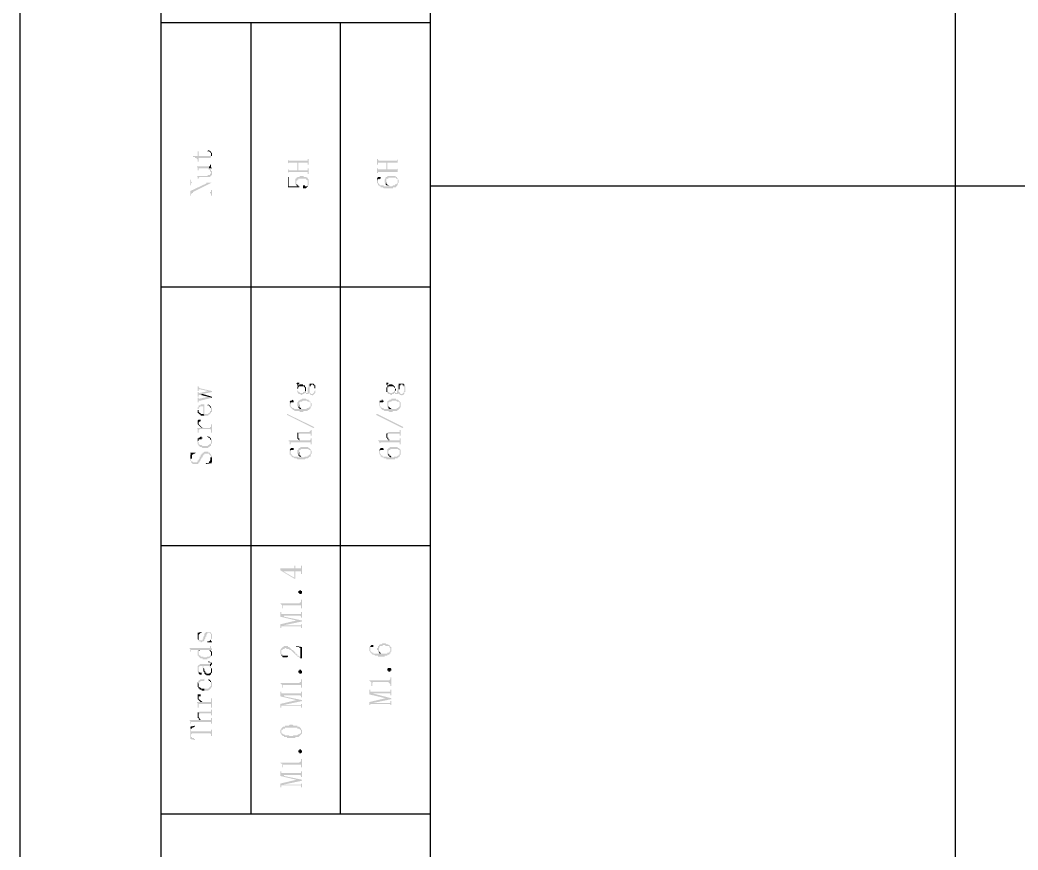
# Model space of a CAD drawing. Header units: inches. Extents: x 3613 to 8393, y -2205 to -794.
# Drawn here: x 5755.97 to 5803.49, y -1379.41 to -1339.89 of the extents above; entities that cross this region are included whole.
import ezdxf

# ---------------------------------------------------------------- set-up
doc = ezdxf.new("R2010")
doc.units = ezdxf.units.IN
doc.header["$MEASUREMENT"] = 0

msp = doc.modelspace()

# ---------------------------------------------------------------- hatches: boundary and pattern name
at = {"transparency": 33554559}
for points in [[(5764.214, -1346.37), (5764.214, -1346.415), (5764.304, -1346.415), (5764.304, -1346.46), (5764.35, -1346.46), (5764.395, -1346.506), (5764.395, -1346.506), (5764.44, -1346.551), (5764.44, -1346.641), (5764.485, -1346.641), (5764.485, -1346.46), (5765.027, -1346.46), (5765.072, -1346.415), (5765.072, -1346.28), (5765.072, -1346.325), (5765.072, -1346.325), (5765.027, -1346.37), (5764.485, -1346.37), (5764.485, -1346.144), (5764.44, -1346.144), (5764.44, -1346.37)], [(5764.891, -1346.144), (5764.981, -1346.144), (5765.027, -1346.19), (5765.027, -1346.19), (5765.072, -1346.235), (5765.072, -1346.415), (5765.072, -1346.37), (5765.117, -1346.37), (5765.117, -1346.28), (5765.117, -1346.235), (5765.072, -1346.19), (5765.072, -1346.144), (5765.027, -1346.144), (5764.981, -1346.099), (5764.936, -1346.099)], [(5768.727, -1346.506), (5768.727, -1346.776), (5768.727, -1346.731), (5768.727, -1346.731), (5768.773, -1346.686), (5769.179, -1346.686), (5769.179, -1347.047), (5769.224, -1346.686), (5769.675, -1346.686), (5769.675, -1346.731), (5769.675, -1346.776), (5769.72, -1346.776), (5769.72, -1346.506), (5769.675, -1346.506), (5769.675, -1346.551), (5769.675, -1346.596), (5768.773, -1346.596), (5768.727, -1346.551)], [(5772.97, -1346.506), (5772.97, -1346.776), (5773.015, -1346.776), (5773.015, -1346.686), (5773.421, -1346.686), (5773.421, -1347.002), (5773.466, -1346.686), (5773.963, -1346.686), (5773.963, -1346.776), (5773.963, -1346.506), (5773.963, -1346.551), (5773.918, -1346.551), (5773.918, -1346.596), (5773.06, -1346.596), (5773.015, -1346.551), (5773.015, -1346.506), (5773.015, -1346.506)], [(5764.395, -1346.867), (5764.395, -1346.912), (5764.44, -1346.912), (5764.44, -1346.957), (5764.44, -1347.047), (5764.485, -1347.047), (5764.485, -1347.002), (5764.485, -1346.957), (5764.936, -1346.957), (5764.936, -1347.002), (5764.981, -1347.002), (5765.027, -1347.047), (5765.027, -1347.092), (5765.027, -1347.092), (5765.072, -1347.137), (5765.072, -1347.183), (5765.072, -1347.002), (5765.027, -1347.002), (5764.981, -1346.957), (5764.981, -1346.867)], [(5764.395, -1347.318), (5764.395, -1347.318), (5764.44, -1347.363), (5764.44, -1347.408), (5764.44, -1347.453), (5764.485, -1347.453), (5764.485, -1347.408), (5764.485, -1347.408), (5764.53, -1347.363), (5765.027, -1347.363), (5765.072, -1347.318), (5765.072, -1347.318), (5765.117, -1347.273), (5765.117, -1347.183), (5765.117, -1347.092), (5765.072, -1347.092), (5765.072, -1347.047), (5765.072, -1347.002), (5765.072, -1347.183), (5765.072, -1347.183), (5765.027, -1347.228), (5765.027, -1347.273), (5764.936, -1347.273), (5764.891, -1347.318)], [(5764.981, -1346.867), (5764.981, -1346.957), (5765.117, -1346.957), (5765.072, -1346.912), (5765.072, -1346.867), (5765.072, -1346.776), (5765.027, -1346.776), (5765.027, -1346.821), (5765.027, -1346.867), (5765.027, -1346.867)], [(5768.727, -1346.957), (5768.727, -1347.228), (5768.727, -1347.183), (5768.727, -1347.183), (5768.773, -1347.137), (5769.675, -1347.137), (5769.675, -1347.228), (5769.72, -1347.228), (5769.72, -1346.957), (5769.675, -1346.957), (5769.675, -1347.002), (5769.675, -1347.047), (5769.224, -1347.047), (5769.224, -1346.686), (5769.179, -1347.047), (5768.773, -1347.047), (5768.773, -1347.002), (5768.727, -1347.002), (5768.727, -1346.957)], [(5772.97, -1346.957), (5772.97, -1347.183), (5773.015, -1347.183), (5773.015, -1347.137), (5773.963, -1347.137), (5773.963, -1347.183), (5773.963, -1346.957), (5773.963, -1346.957), (5773.918, -1347.002), (5773.466, -1347.002), (5773.466, -1346.686), (5773.421, -1347.002), (5773.015, -1347.002), (5773.015, -1346.957), (5773.015, -1346.957)], [(5764.079, -1347.498), (5764.079, -1347.769), (5764.124, -1347.769), (5764.124, -1347.679), (5764.124, -1347.679), (5764.169, -1347.634), (5764.846, -1347.634), (5764.846, -1347.679), (5765.117, -1347.634), (5764.169, -1347.634), (5764.124, -1347.589), (5764.124, -1347.498)], [(5768.727, -1347.363), (5768.727, -1347.859), (5769.269, -1347.859), (5769.269, -1347.814), (5769.224, -1347.814), (5769.224, -1347.769), (5769.179, -1347.814), (5768.773, -1347.814), (5768.773, -1347.363)], [(5769.088, -1347.589), (5769.088, -1347.634), (5769.088, -1347.724), (5769.088, -1347.724), (5769.134, -1347.769), (5769.134, -1347.589), (5769.134, -1347.544), (5769.179, -1347.544), (5769.179, -1347.498), (5769.224, -1347.498), (5769.224, -1347.453), (5769.585, -1347.453), (5769.585, -1347.498), (5769.63, -1347.498), (5769.675, -1347.544), (5769.675, -1347.589), (5769.675, -1347.769), (5769.72, -1347.769), (5769.72, -1347.679), (5769.72, -1347.589), (5769.72, -1347.498), (5769.72, -1347.498), (5769.675, -1347.453), (5769.675, -1347.408), (5769.63, -1347.408), (5769.585, -1347.363), (5769.495, -1347.363), (5769.45, -1347.318), (5769.314, -1347.318), (5769.269, -1347.363), (5769.179, -1347.363), (5769.179, -1347.408), (5769.134, -1347.408), (5769.134, -1347.453), (5769.088, -1347.453), (5769.088, -1347.544), (5769.088, -1347.544)], [(5772.97, -1347.408), (5773.015, -1347.544), (5773.015, -1347.498), (5773.015, -1347.498), (5773.06, -1347.453), (5773.06, -1347.453), (5773.105, -1347.498), (5773.105, -1347.453), (5773.15, -1347.453), (5773.15, -1347.408), (5773.15, -1347.363), (5773.015, -1347.363), (5773.015, -1347.408)], [(5772.97, -1347.544), (5772.97, -1347.634), (5772.97, -1347.679), (5773.015, -1347.679), (5773.015, -1347.769), (5773.06, -1347.769), (5773.105, -1347.814), (5773.15, -1347.814), (5773.15, -1347.859), (5773.241, -1347.859), (5773.286, -1347.905), (5773.737, -1347.905), (5773.737, -1347.859), (5773.873, -1347.859), (5773.873, -1347.814), (5773.918, -1347.814), (5773.918, -1347.769), (5773.963, -1347.769), (5773.963, -1347.589), (5773.963, -1347.634), (5773.963, -1347.634), (5773.918, -1347.679), (5773.918, -1347.679), (5773.873, -1347.724), (5773.827, -1347.724), (5773.827, -1347.769), (5773.737, -1347.769), (5773.692, -1347.814), (5773.557, -1347.814), (5773.557, -1347.769), (5773.511, -1347.769), (5773.511, -1347.814), (5773.286, -1347.814), (5773.286, -1347.769), (5773.105, -1347.769), (5773.105, -1347.724), (5773.06, -1347.724), (5773.06, -1347.679), (5773.015, -1347.679), (5773.015, -1347.589), (5773.015, -1347.544), (5772.97, -1347.408), (5772.97, -1347.498), (5772.97, -1347.498)], [(5773.331, -1347.589), (5773.331, -1347.634), (5773.331, -1347.634), (5773.376, -1347.679), (5773.376, -1347.724), (5773.376, -1347.724), (5773.421, -1347.589), (5773.421, -1347.544), (5773.421, -1347.453), (5773.511, -1347.453), (5773.511, -1347.408), (5773.873, -1347.408), (5773.873, -1347.453), (5773.918, -1347.453), (5773.963, -1347.498), (5773.963, -1347.544), (5773.963, -1347.724), (5773.963, -1347.679), (5774.008, -1347.634), (5774.008, -1347.589), (5774.008, -1347.498), (5773.963, -1347.498), (5773.963, -1347.453), (5773.963, -1347.453), (5773.918, -1347.408), (5773.918, -1347.363), (5773.873, -1347.363), (5773.827, -1347.318), (5773.466, -1347.318), (5773.466, -1347.363), (5773.421, -1347.363), (5773.376, -1347.408), (5773.376, -1347.453), (5773.331, -1347.498), (5773.331, -1347.544)], [(5773.376, -1347.724), (5773.421, -1347.769), (5773.466, -1347.769), (5773.511, -1347.814), (5773.511, -1347.769), (5773.511, -1347.769), (5773.466, -1347.724), (5773.466, -1347.724), (5773.421, -1347.679), (5773.421, -1347.589), (5773.421, -1347.589)], [(5764.079, -1348.04), (5764.079, -1348.266), (5764.124, -1348.266), (5764.124, -1348.175), (5764.124, -1348.175), (5764.169, -1348.13), (5764.214, -1348.085), (5765.117, -1347.634), (5764.846, -1347.679)], [(5764.169, -1348.13), (5765.027, -1348.13), (5765.072, -1348.175), (5765.072, -1348.266), (5765.117, -1348.266), (5765.117, -1347.995), (5765.072, -1347.995), (5765.072, -1348.085), (5765.027, -1348.085), (5765.027, -1348.13), (5764.214, -1348.13), (5764.214, -1348.085)], [(5769.134, -1347.769), (5769.134, -1347.769), (5769.179, -1347.814), (5769.179, -1347.814), (5769.224, -1347.769), (5769.179, -1347.769), (5769.179, -1347.724), (5769.134, -1347.724), (5769.134, -1347.634), (5769.134, -1347.634)], [(5769.45, -1347.859), (5769.45, -1347.905), (5769.585, -1347.905), (5769.63, -1347.859), (5769.63, -1347.859), (5769.675, -1347.814), (5769.675, -1347.634), (5769.675, -1347.679), (5769.675, -1347.769), (5769.675, -1347.769), (5769.63, -1347.814), (5769.54, -1347.814), (5769.54, -1347.769), (5769.45, -1347.769), (5769.45, -1347.814)], [(5764.44, -1357.337), (5764.44, -1357.563), (5764.485, -1357.563), (5764.485, -1357.518), (5764.485, -1357.473), (5764.53, -1357.473), (5764.936, -1357.563), (5764.936, -1357.563), (5765.117, -1357.608), (5765.117, -1357.563), (5764.53, -1357.428), (5764.53, -1357.428), (5764.485, -1357.382), (5764.485, -1357.337)], [(5764.44, -1357.608), (5764.44, -1357.834), (5764.485, -1357.834), (5764.485, -1357.789), (5764.485, -1357.743), (5764.575, -1357.743), (5764.666, -1357.698), (5765.117, -1357.608), (5764.936, -1357.563), (5764.53, -1357.653), (5764.485, -1357.653), (5764.485, -1357.608), (5764.485, -1357.608)], [(5769.134, -1357.202), (5769.134, -1357.202), (5769.179, -1357.247), (5769.179, -1357.292), (5769.224, -1357.337), (5769.224, -1357.247), (5769.224, -1357.247), (5769.269, -1357.202), (5769.269, -1357.157), (5769.179, -1357.157)], [(5769.179, -1357.608), (5769.224, -1357.653), (5769.224, -1357.698), (5769.314, -1357.698), (5769.359, -1357.743), (5769.404, -1357.743), (5769.45, -1357.698), (5769.495, -1357.698), (5769.54, -1357.653), (5769.585, -1357.653), (5769.585, -1357.698), (5769.72, -1357.698), (5769.72, -1357.653), (5769.765, -1357.653), (5769.765, -1357.698), (5769.765, -1357.698), (5769.811, -1357.743), (5769.856, -1357.743), (5769.901, -1357.789), (5769.901, -1357.743), (5769.946, -1357.743), (5769.991, -1357.698), (5769.991, -1357.698), (5770.036, -1357.653), (5770.036, -1357.608), (5770.036, -1357.473), (5770.036, -1357.428), (5770.036, -1357.337), (5770.036, -1357.292), (5770.036, -1357.473), (5770.036, -1357.518), (5769.991, -1357.563), (5769.991, -1357.608), (5769.991, -1357.608), (5769.946, -1357.653), (5769.946, -1357.653), (5769.901, -1357.698), (5769.811, -1357.698), (5769.811, -1357.653), (5769.765, -1357.653), (5769.765, -1357.608), (5769.765, -1357.202), (5769.72, -1357.247), (5769.72, -1357.337), (5769.72, -1357.382), (5769.675, -1357.382), (5769.675, -1357.473), (5769.675, -1357.518), (5769.675, -1357.608), (5769.675, -1357.653), (5769.585, -1357.653), (5769.585, -1357.608), (5769.54, -1357.608), (5769.54, -1357.473), (5769.54, -1357.518), (5769.54, -1357.563), (5769.54, -1357.563), (5769.495, -1357.608), (5769.45, -1357.608), (5769.45, -1357.653), (5769.314, -1357.653), (5769.269, -1357.608), (5769.224, -1357.608), (5769.224, -1357.563), (5769.224, -1357.563), (5769.179, -1357.518), (5769.179, -1357.473)], [(5769.179, -1357.473), (5769.179, -1357.518), (5769.179, -1357.608), (5769.179, -1357.473), (5769.179, -1357.473), (5769.224, -1357.428), (5769.224, -1357.382), (5769.224, -1357.382), (5769.269, -1357.337), (5769.495, -1357.337), (5769.495, -1357.382), (5769.54, -1357.382), (5769.54, -1357.473), (5769.54, -1357.608), (5769.585, -1357.563), (5769.585, -1357.473), (5769.585, -1357.382), (5769.585, -1357.382), (5769.54, -1357.337), (5769.54, -1357.292), (5769.45, -1357.292), (5769.45, -1357.247), (5769.269, -1357.247), (5769.269, -1357.292), (5769.224, -1357.292), (5769.224, -1357.247), (5769.224, -1357.337), (5769.179, -1357.337), (5769.179, -1357.382)], [(5769.765, -1357.202), (5769.765, -1357.608), (5769.765, -1357.563), (5769.765, -1357.473), (5769.765, -1357.428), (5769.765, -1357.337), (5769.811, -1357.337), (5769.811, -1357.292), (5769.811, -1357.292), (5769.856, -1357.247), (5769.901, -1357.247), (5769.946, -1357.292), (5769.946, -1357.292), (5769.991, -1357.337), (5769.991, -1357.428), (5770.036, -1357.428), (5770.036, -1357.473), (5770.036, -1357.292), (5769.991, -1357.292), (5769.991, -1357.247), (5769.991, -1357.247), (5769.946, -1357.202)], [(5773.421, -1357.202), (5773.421, -1357.247), (5773.421, -1357.247), (5773.466, -1357.292), (5773.466, -1357.337), (5773.466, -1357.247), (5773.511, -1357.247), (5773.511, -1357.202), (5773.511, -1357.157), (5773.421, -1357.157)], [(5773.421, -1357.473), (5773.421, -1357.518), (5773.421, -1357.608), (5773.466, -1357.608), (5773.466, -1357.473), (5773.466, -1357.382), (5773.511, -1357.382), (5773.511, -1357.337), (5773.737, -1357.337), (5773.782, -1357.382), (5773.782, -1357.382), (5773.827, -1357.428), (5773.827, -1357.473), (5773.827, -1357.608), (5773.827, -1357.563), (5773.827, -1357.563), (5773.873, -1357.518), (5773.873, -1357.473), (5773.873, -1357.473), (5773.827, -1357.428), (5773.827, -1357.382), (5773.827, -1357.337), (5773.782, -1357.337), (5773.782, -1357.292), (5773.737, -1357.292), (5773.692, -1357.247), (5773.557, -1357.247), (5773.511, -1357.292), (5773.466, -1357.292), (5773.466, -1357.247), (5773.466, -1357.337), (5773.466, -1357.382), (5773.421, -1357.382)], [(5773.466, -1357.608), (5773.466, -1357.653), (5773.466, -1357.653), (5773.511, -1357.698), (5773.602, -1357.698), (5773.602, -1357.743), (5773.692, -1357.743), (5773.692, -1357.698), (5773.782, -1357.698), (5773.782, -1357.653), (5773.827, -1357.653), (5773.827, -1357.698), (5773.963, -1357.698), (5774.008, -1357.653), (5774.008, -1357.698), (5774.053, -1357.698), (5774.053, -1357.743), (5774.143, -1357.743), (5774.143, -1357.789), (5774.188, -1357.743), (5774.234, -1357.743), (5774.234, -1357.698), (5774.279, -1357.698), (5774.279, -1357.653), (5774.279, -1357.608), (5774.324, -1357.608), (5774.324, -1357.473), (5774.324, -1357.428), (5774.324, -1357.337), (5774.279, -1357.337), (5774.279, -1357.292), (5774.279, -1357.473), (5774.279, -1357.563), (5774.279, -1357.563), (5774.234, -1357.608), (5774.234, -1357.653), (5774.188, -1357.653), (5774.188, -1357.698), (5774.098, -1357.698), (5774.053, -1357.653), (5774.053, -1357.608), (5774.008, -1357.608), (5774.008, -1357.202), (5774.008, -1357.247), (5774.008, -1357.247), (5773.963, -1357.292), (5773.963, -1357.337), (5773.963, -1357.382), (5773.963, -1357.473), (5773.963, -1357.518), (5773.963, -1357.518), (5773.918, -1357.563), (5773.918, -1357.608), (5773.918, -1357.653), (5773.873, -1357.653), (5773.827, -1357.608), (5773.827, -1357.473), (5773.827, -1357.518), (5773.827, -1357.518), (5773.782, -1357.563), (5773.782, -1357.608), (5773.737, -1357.608), (5773.692, -1357.653), (5773.557, -1357.653), (5773.557, -1357.608), (5773.511, -1357.608), (5773.466, -1357.563), (5773.466, -1357.473)], [(5774.008, -1357.202), (5774.008, -1357.608), (5774.008, -1357.563), (5774.008, -1357.473), (5774.053, -1357.473), (5774.053, -1357.428), (5774.053, -1357.337), (5774.053, -1357.292), (5774.098, -1357.292), (5774.098, -1357.247), (5774.188, -1357.247), (5774.188, -1357.292), (5774.234, -1357.292), (5774.234, -1357.337), (5774.279, -1357.337), (5774.279, -1357.428), (5774.279, -1357.473), (5774.279, -1357.292), (5774.279, -1357.247), (5774.234, -1357.247), (5774.234, -1357.202), (5774.053, -1357.202)], [(5764.44, -1357.879), (5764.44, -1358.105), (5764.485, -1358.105), (5764.485, -1358.059), (5764.485, -1358.014), (5764.575, -1358.014), (5765.117, -1357.879), (5764.936, -1357.834), (5764.53, -1357.924), (5764.485, -1357.924), (5764.485, -1357.879), (5764.485, -1357.879)], [(5764.575, -1357.743), (5764.936, -1357.834), (5764.936, -1357.834), (5765.117, -1357.879), (5765.117, -1357.834), (5764.666, -1357.698)], [(5768.818, -1358.059), (5768.863, -1358.195), (5768.863, -1358.15), (5768.863, -1358.105), (5768.998, -1358.105), (5768.998, -1358.059), (5768.998, -1358.014), (5768.998, -1358.014), (5768.953, -1357.969), (5768.953, -1357.969), (5768.908, -1358.014), (5768.863, -1358.014)], [(5769.179, -1358.195), (5769.179, -1358.285), (5769.224, -1358.285), (5769.224, -1358.33), (5769.224, -1358.375), (5769.269, -1358.195), (5769.269, -1358.105), (5769.269, -1358.105), (5769.314, -1358.059), (5769.404, -1358.059), (5769.45, -1358.014), (5769.63, -1358.014), (5769.675, -1358.059), (5769.765, -1358.059), (5769.765, -1358.105), (5769.811, -1358.105), (5769.811, -1358.195), (5769.811, -1358.375), (5769.811, -1358.285), (5769.856, -1358.285), (5769.856, -1358.195), (5769.856, -1358.15), (5769.856, -1358.15), (5769.811, -1358.105), (5769.811, -1358.059), (5769.765, -1358.059), (5769.765, -1358.014), (5769.72, -1358.014), (5769.72, -1357.969), (5769.63, -1357.969), (5769.585, -1357.924), (5769.404, -1357.924), (5769.359, -1357.969), (5769.314, -1357.969), (5769.269, -1358.014), (5769.224, -1358.014), (5769.224, -1358.059), (5769.224, -1358.059), (5769.179, -1358.105), (5769.179, -1358.15), (5769.179, -1358.15)], [(5773.105, -1358.059), (5773.105, -1358.195), (5773.105, -1358.15), (5773.105, -1358.105), (5773.241, -1358.105), (5773.286, -1358.059), (5773.286, -1358.014), (5773.241, -1358.014), (5773.241, -1357.969), (5773.196, -1357.969), (5773.196, -1358.014), (5773.105, -1358.014)], [(5773.466, -1358.195), (5773.466, -1358.285), (5773.466, -1358.33), (5773.511, -1358.33), (5773.511, -1358.375), (5773.511, -1358.195), (5773.511, -1358.105), (5773.557, -1358.105), (5773.557, -1358.059), (5773.647, -1358.059), (5773.692, -1358.014), (5773.873, -1358.014), (5773.918, -1358.059), (5774.008, -1358.059), (5774.053, -1358.105), (5774.053, -1358.195), (5774.053, -1358.375), (5774.098, -1358.33), (5774.098, -1358.285), (5774.098, -1358.195), (5774.098, -1358.15), (5774.098, -1358.105), (5774.098, -1358.105), (5774.053, -1358.059), (5774.053, -1358.059), (5774.008, -1358.014), (5774.008, -1358.014), (5773.963, -1357.969), (5773.873, -1357.969), (5773.873, -1357.924), (5773.647, -1357.924), (5773.647, -1357.969), (5773.557, -1357.969), (5773.557, -1358.014), (5773.511, -1358.014), (5773.466, -1358.059), (5773.466, -1358.15), (5773.466, -1358.15)], [(5764.44, -1358.33), (5764.44, -1358.466), (5764.44, -1358.42), (5764.485, -1358.42), (5764.485, -1358.375), (5764.485, -1358.33), (5764.53, -1358.33), (5764.575, -1358.285), (5764.711, -1358.285), (5764.711, -1358.646), (5764.756, -1358.736), (5764.936, -1358.736), (5764.936, -1358.691), (5764.981, -1358.691), (5765.027, -1358.646), (5765.027, -1358.646), (5765.072, -1358.601), (5765.072, -1358.556), (5765.117, -1358.556), (5765.117, -1358.466), (5765.117, -1358.42), (5765.117, -1358.375), (5765.072, -1358.33), (5765.072, -1358.285), (5765.072, -1358.42), (5765.072, -1358.511), (5765.027, -1358.511), (5765.027, -1358.556), (5765.027, -1358.556), (5764.981, -1358.601), (5764.936, -1358.601), (5764.936, -1358.646), (5764.756, -1358.646), (5764.756, -1358.195), (5764.575, -1358.195), (5764.575, -1358.24), (5764.485, -1358.24), (5764.485, -1358.285), (5764.485, -1358.285)], [(5764.44, -1358.466), (5764.44, -1358.556), (5764.44, -1358.601), (5764.485, -1358.601), (5764.485, -1358.646), (5764.53, -1358.646), (5764.53, -1358.691), (5764.575, -1358.691), (5764.575, -1358.736), (5764.756, -1358.736), (5764.711, -1358.646), (5764.575, -1358.646), (5764.575, -1358.601), (5764.53, -1358.601), (5764.485, -1358.556), (5764.485, -1358.466), (5764.44, -1358.466), (5764.44, -1358.33), (5764.44, -1358.375), (5764.44, -1358.42)], [(5764.891, -1358.24), (5764.981, -1358.24), (5764.981, -1358.285), (5765.027, -1358.285), (5765.027, -1358.33), (5765.027, -1358.33), (5765.072, -1358.375), (5765.072, -1358.42), (5765.072, -1358.285), (5765.027, -1358.285), (5765.027, -1358.24), (5764.981, -1358.24), (5764.936, -1358.195), (5764.936, -1358.195)], [(5768.818, -1358.15), (5768.818, -1358.24), (5768.818, -1358.285), (5768.818, -1358.285), (5768.863, -1358.33), (5768.863, -1358.375), (5768.908, -1358.375), (5768.908, -1358.42), (5768.953, -1358.42), (5768.953, -1358.466), (5769.043, -1358.466), (5769.043, -1358.511), (5769.269, -1358.511), (5769.314, -1358.556), (5769.45, -1358.556), (5769.495, -1358.511), (5769.675, -1358.511), (5769.675, -1358.466), (5769.72, -1358.466), (5769.765, -1358.42), (5769.765, -1358.42), (5769.811, -1358.375), (5769.811, -1358.195), (5769.811, -1358.24), (5769.811, -1358.285), (5769.765, -1358.285), (5769.765, -1358.33), (5769.72, -1358.33), (5769.72, -1358.375), (5769.63, -1358.375), (5769.63, -1358.42), (5769.404, -1358.42), (5769.359, -1358.375), (5769.359, -1358.42), (5769.043, -1358.42), (5768.998, -1358.375), (5768.953, -1358.375), (5768.908, -1358.33), (5768.908, -1358.33), (5768.863, -1358.285), (5768.863, -1358.195), (5768.863, -1358.195), (5768.818, -1358.059)], [(5769.224, -1358.375), (5769.269, -1358.375), (5769.269, -1358.42), (5769.359, -1358.42), (5769.359, -1358.375), (5769.314, -1358.375), (5769.314, -1358.33), (5769.269, -1358.33), (5769.269, -1358.24), (5769.269, -1358.195)], [(5773.06, -1358.15), (5773.06, -1358.24), (5773.06, -1358.24), (5773.105, -1358.285), (5773.105, -1358.33), (5773.15, -1358.33), (5773.15, -1358.375), (5773.15, -1358.375), (5773.196, -1358.42), (5773.196, -1358.42), (5773.241, -1358.466), (5773.286, -1358.466), (5773.331, -1358.511), (5773.511, -1358.511), (5773.557, -1358.556), (5773.692, -1358.556), (5773.737, -1358.511), (5773.918, -1358.511), (5773.963, -1358.466), (5774.008, -1358.466), (5774.008, -1358.42), (5774.053, -1358.42), (5774.053, -1358.375), (5774.053, -1358.195), (5774.053, -1358.24), (5774.053, -1358.285), (5774.053, -1358.285), (5774.008, -1358.33), (5774.008, -1358.33), (5773.963, -1358.375), (5773.918, -1358.375), (5773.873, -1358.42), (5773.647, -1358.42), (5773.647, -1358.375), (5773.602, -1358.42), (5773.286, -1358.42), (5773.286, -1358.375), (5773.196, -1358.375), (5773.196, -1358.33), (5773.15, -1358.33), (5773.15, -1358.285), (5773.105, -1358.285), (5773.105, -1358.195), (5773.105, -1358.059), (5773.105, -1358.059), (5773.06, -1358.105)], [(5773.511, -1358.375), (5773.511, -1358.375), (5773.557, -1358.42), (5773.602, -1358.42), (5773.647, -1358.375), (5773.602, -1358.375), (5773.557, -1358.33), (5773.557, -1358.33), (5773.511, -1358.285), (5773.511, -1358.24), (5773.511, -1358.195)], [(5764.44, -1359.052), (5764.44, -1359.097), (5764.44, -1359.143), (5764.485, -1359.188), (5764.485, -1359.052), (5764.485, -1359.052), (5764.53, -1359.007), (5764.575, -1359.007), (5764.575, -1358.962), (5764.575, -1358.917), (5764.485, -1358.917), (5764.44, -1358.962), (5764.44, -1359.007)], [(5769.991, -1359.278), (5769.946, -1359.323), (5768.682, -1358.691), (5768.682, -1358.646)], [(5774.234, -1359.278), (5774.188, -1359.323), (5772.925, -1358.691), (5772.97, -1358.646)], [(5764.395, -1359.323), (5764.395, -1359.323), (5764.44, -1359.368), (5764.44, -1359.413), (5764.44, -1359.504), (5764.44, -1359.549), (5764.485, -1359.549), (5764.485, -1359.413), (5764.485, -1359.413), (5764.53, -1359.368), (5765.027, -1359.368), (5765.072, -1359.413), (5765.072, -1359.549), (5765.117, -1359.549), (5765.117, -1359.143), (5765.072, -1359.143), (5765.072, -1359.278), (5765.027, -1359.278), (5765.027, -1359.323), (5764.711, -1359.323), (5764.666, -1359.278), (5764.62, -1359.278), (5764.62, -1359.323)], [(5764.485, -1359.188), (5764.485, -1359.188), (5764.53, -1359.233), (5764.53, -1359.233), (5764.575, -1359.278), (5764.575, -1359.278), (5764.62, -1359.323), (5764.62, -1359.278), (5764.62, -1359.278), (5764.575, -1359.233), (5764.575, -1359.233), (5764.53, -1359.188), (5764.53, -1359.188), (5764.485, -1359.143), (5764.485, -1359.097), (5764.485, -1359.052)], [(5769.224, -1359.549), (5769.224, -1359.684), (5769.224, -1359.639), (5769.224, -1359.594), (5769.811, -1359.594), (5769.811, -1359.684), (5769.856, -1359.684), (5769.856, -1359.413), (5769.811, -1359.413), (5769.811, -1359.458), (5769.765, -1359.458), (5769.765, -1359.504), (5769.269, -1359.504)], [(5773.466, -1359.549), (5773.466, -1359.684), (5773.466, -1359.639), (5773.466, -1359.639), (5773.511, -1359.594), (5774.053, -1359.594), (5774.053, -1359.684), (5774.098, -1359.684), (5774.098, -1359.413), (5774.053, -1359.413), (5774.053, -1359.458), (5774.053, -1359.504), (5773.511, -1359.504), (5773.511, -1359.549)], [(5764.44, -1359.955), (5764.44, -1360.045), (5764.44, -1360.09), (5764.44, -1359.955), (5764.44, -1359.955), (5764.485, -1359.91), (5764.485, -1359.865), (5764.62, -1359.865), (5764.62, -1359.82), (5764.666, -1359.82), (5764.666, -1359.774), (5764.62, -1359.774), (5764.62, -1359.729), (5764.575, -1359.729), (5764.53, -1359.774), (5764.485, -1359.774), (5764.485, -1359.82), (5764.44, -1359.82), (5764.44, -1359.91), (5764.44, -1359.91)], [(5764.44, -1360.09), (5764.485, -1360.135), (5764.485, -1360.181), (5764.53, -1360.181), (5764.53, -1360.226), (5764.62, -1360.226), (5764.666, -1360.271), (5764.936, -1360.271), (5764.936, -1360.226), (5764.981, -1360.226), (5765.027, -1360.181), (5765.072, -1360.181), (5765.072, -1360.135), (5765.072, -1360.09), (5765.117, -1360.045), (5765.117, -1359.955), (5765.117, -1359.865), (5765.072, -1359.865), (5765.072, -1359.82), (5765.072, -1359.955), (5765.072, -1360), (5765.072, -1360.045), (5765.027, -1360.09), (5764.981, -1360.09), (5764.981, -1360.135), (5764.936, -1360.135), (5764.891, -1360.181), (5764.666, -1360.181), (5764.62, -1360.135), (5764.53, -1360.135), (5764.53, -1360.09), (5764.485, -1360.09), (5764.485, -1360.045), (5764.485, -1360), (5764.44, -1359.955)], [(5764.891, -1359.729), (5764.891, -1359.729), (5764.936, -1359.774), (5764.981, -1359.774), (5765.027, -1359.82), (5765.027, -1359.865), (5765.072, -1359.91), (5765.072, -1359.955), (5765.072, -1359.82), (5765.027, -1359.774), (5765.027, -1359.774), (5764.981, -1359.729), (5764.936, -1359.729), (5764.891, -1359.684)], [(5768.773, -1359.91), (5768.773, -1359.955), (5768.818, -1359.955), (5768.818, -1360), (5768.818, -1360.09), (5768.863, -1360.09), (5768.863, -1360.045), (5768.863, -1360), (5769.811, -1360), (5769.811, -1360.09), (5769.856, -1360.09), (5769.856, -1359.82), (5769.811, -1359.82), (5769.811, -1359.865), (5769.811, -1359.865), (5769.765, -1359.91), (5769.314, -1359.91), (5769.269, -1359.865), (5769.269, -1359.91)], [(5769.179, -1359.684), (5769.179, -1359.729), (5769.179, -1359.82), (5769.179, -1359.82), (5769.224, -1359.865), (5769.224, -1359.865), (5769.269, -1359.91), (5769.269, -1359.865), (5769.269, -1359.82), (5769.224, -1359.82), (5769.224, -1359.774), (5769.224, -1359.549), (5769.179, -1359.549), (5769.179, -1359.594), (5769.179, -1359.639)], [(5773.015, -1359.91), (5773.015, -1359.91), (5773.06, -1359.955), (5773.06, -1360), (5773.105, -1360), (5773.105, -1360.09), (5773.105, -1360.045), (5773.105, -1360.045), (5773.15, -1360), (5774.053, -1360), (5774.053, -1360.09), (5774.098, -1360.09), (5774.098, -1359.82), (5774.053, -1359.82), (5774.053, -1359.865), (5774.053, -1359.91), (5773.557, -1359.91), (5773.557, -1359.865), (5773.557, -1359.91)], [(5773.421, -1359.684), (5773.421, -1359.729), (5773.421, -1359.774), (5773.466, -1359.82), (5773.466, -1359.865), (5773.511, -1359.865), (5773.511, -1359.91), (5773.557, -1359.91), (5773.557, -1359.865), (5773.511, -1359.865), (5773.511, -1359.82), (5773.511, -1359.774), (5773.466, -1359.774), (5773.466, -1359.549), (5773.466, -1359.549), (5773.421, -1359.594), (5773.421, -1359.639)], [(5768.818, -1360.316), (5768.863, -1360.451), (5768.863, -1360.406), (5768.863, -1360.361), (5768.998, -1360.361), (5768.998, -1360.316), (5768.998, -1360.271), (5768.863, -1360.271), (5768.863, -1360.316)], [(5768.818, -1360.451), (5768.818, -1360.542), (5768.818, -1360.587), (5768.863, -1360.587), (5768.863, -1360.632), (5768.863, -1360.632), (5768.908, -1360.677), (5768.908, -1360.677), (5768.953, -1360.722), (5768.998, -1360.722), (5769.043, -1360.767), (5769.134, -1360.767), (5769.179, -1360.812), (5769.54, -1360.812), (5769.585, -1360.767), (5769.675, -1360.767), (5769.72, -1360.722), (5769.72, -1360.722), (5769.765, -1360.677), (5769.811, -1360.677), (5769.811, -1360.497), (5769.811, -1360.542), (5769.811, -1360.542), (5769.765, -1360.587), (5769.765, -1360.587), (5769.72, -1360.632), (5769.675, -1360.632), (5769.675, -1360.677), (5769.54, -1360.677), (5769.495, -1360.722), (5769.404, -1360.722), (5769.404, -1360.677), (5769.359, -1360.677), (5769.359, -1360.722), (5769.224, -1360.722), (5769.179, -1360.677), (5768.998, -1360.677), (5768.953, -1360.632), (5768.908, -1360.632), (5768.908, -1360.587), (5768.863, -1360.542), (5768.863, -1360.497), (5768.863, -1360.451), (5768.818, -1360.316), (5768.818, -1360.361), (5768.818, -1360.406)], [(5769.179, -1360.451), (5769.179, -1360.542), (5769.179, -1360.542), (5769.224, -1360.587), (5769.224, -1360.632), (5769.224, -1360.632), (5769.269, -1360.451), (5769.269, -1360.406), (5769.269, -1360.361), (5769.314, -1360.361), (5769.359, -1360.316), (5769.72, -1360.316), (5769.72, -1360.361), (5769.765, -1360.361), (5769.811, -1360.406), (5769.811, -1360.632), (5769.811, -1360.587), (5769.811, -1360.587), (5769.856, -1360.542), (5769.856, -1360.451), (5769.856, -1360.406), (5769.811, -1360.406), (5769.811, -1360.316), (5769.765, -1360.316), (5769.765, -1360.271), (5769.72, -1360.271), (5769.675, -1360.226), (5769.314, -1360.226), (5769.314, -1360.271), (5769.269, -1360.271), (5769.224, -1360.316), (5769.224, -1360.361), (5769.179, -1360.361)], [(5773.06, -1360.451), (5773.06, -1360.542), (5773.105, -1360.542), (5773.105, -1360.587), (5773.105, -1360.587), (5773.15, -1360.632), (5773.15, -1360.677), (5773.196, -1360.677), (5773.196, -1360.722), (5773.286, -1360.722), (5773.286, -1360.767), (5773.421, -1360.767), (5773.421, -1360.812), (5773.827, -1360.812), (5773.827, -1360.767), (5773.963, -1360.767), (5773.963, -1360.722), (5774.008, -1360.722), (5774.008, -1360.677), (5774.053, -1360.677), (5774.053, -1360.497), (5774.053, -1360.542), (5774.053, -1360.587), (5774.008, -1360.587), (5774.008, -1360.632), (5773.963, -1360.632), (5773.918, -1360.677), (5773.782, -1360.677), (5773.782, -1360.722), (5773.692, -1360.722), (5773.647, -1360.677), (5773.647, -1360.677), (5773.602, -1360.722), (5773.466, -1360.722), (5773.466, -1360.677), (5773.241, -1360.677), (5773.241, -1360.632), (5773.196, -1360.632), (5773.15, -1360.587), (5773.15, -1360.542), (5773.105, -1360.542), (5773.105, -1360.497), (5773.105, -1360.316), (5773.105, -1360.361), (5773.06, -1360.361), (5773.06, -1360.406)], [(5773.105, -1360.316), (5773.105, -1360.451), (5773.105, -1360.406), (5773.105, -1360.406), (5773.15, -1360.361), (5773.286, -1360.361), (5773.286, -1360.316), (5773.286, -1360.316), (5773.241, -1360.271), (5773.15, -1360.271)], [(5773.466, -1360.451), (5773.466, -1360.542), (5773.466, -1360.587), (5773.466, -1360.587), (5773.511, -1360.632), (5773.511, -1360.451), (5773.511, -1360.406), (5773.511, -1360.406), (5773.557, -1360.361), (5773.602, -1360.361), (5773.602, -1360.316), (5773.963, -1360.316), (5774.008, -1360.361), (5774.053, -1360.361), (5774.053, -1360.406), (5774.053, -1360.632), (5774.098, -1360.587), (5774.098, -1360.542), (5774.098, -1360.451), (5774.098, -1360.406), (5774.098, -1360.361), (5774.053, -1360.316), (5774.053, -1360.316), (5774.008, -1360.271), (5773.963, -1360.271), (5773.963, -1360.226), (5773.602, -1360.226), (5773.557, -1360.271), (5773.511, -1360.271), (5773.511, -1360.316), (5773.466, -1360.316), (5773.466, -1360.361)], [(5764.079, -1360.767), (5764.079, -1360.858), (5764.079, -1360.858), (5764.124, -1360.903), (5764.124, -1360.948), (5764.124, -1360.948), (5764.169, -1360.993), (5764.169, -1360.993), (5764.214, -1361.038), (5764.44, -1361.038), (5764.485, -1360.993), (5764.485, -1360.948), (5764.53, -1360.948), (5764.53, -1360.903), (5764.53, -1360.903), (5764.575, -1360.858), (5764.575, -1360.812), (5764.62, -1360.767), (5764.62, -1360.722), (5764.666, -1360.722), (5764.666, -1360.632), (5764.711, -1360.632), (5764.711, -1360.587), (5764.756, -1360.587), (5764.756, -1360.542), (5764.981, -1360.542), (5764.981, -1360.587), (5765.027, -1360.587), (5765.027, -1360.632), (5765.072, -1360.632), (5765.072, -1360.722), (5765.072, -1360.903), (5765.072, -1360.858), (5765.117, -1360.812), (5765.117, -1360.722), (5765.117, -1360.632), (5765.072, -1360.632), (5765.072, -1360.587), (5765.072, -1360.587), (5765.027, -1360.542), (5765.027, -1360.497), (5764.936, -1360.497), (5764.936, -1360.451), (5764.756, -1360.451), (5764.711, -1360.497), (5764.666, -1360.497), (5764.666, -1360.542), (5764.62, -1360.542), (5764.62, -1360.587), (5764.575, -1360.587), (5764.575, -1360.677), (5764.53, -1360.677), (5764.53, -1360.767), (5764.485, -1360.812), (5764.485, -1360.858), (5764.44, -1360.858), (5764.44, -1360.903), (5764.44, -1360.903), (5764.395, -1360.948), (5764.214, -1360.948), (5764.169, -1360.903), (5764.124, -1360.903), (5764.124, -1360.812), (5764.124, -1360.632), (5764.079, -1360.632), (5764.079, -1360.722), (5764.079, -1360.722)], [(5764.079, -1360.497), (5764.079, -1360.542), (5764.124, -1360.542), (5764.124, -1360.722), (5764.124, -1360.632), (5764.169, -1360.632), (5764.169, -1360.587), (5764.214, -1360.587), (5764.259, -1360.542), (5764.304, -1360.542), (5764.35, -1360.497), (5764.304, -1360.497)], [(5764.801, -1361.038), (5764.801, -1361.038), (5765.117, -1360.993), (5765.117, -1360.993), (5765.072, -1360.948), (5765.072, -1360.812), (5765.072, -1360.858), (5765.027, -1360.858), (5765.027, -1360.903), (5764.981, -1360.903), (5764.981, -1360.948), (5764.981, -1360.948), (5764.936, -1360.993), (5764.846, -1360.993)], [(5769.224, -1360.632), (5769.269, -1360.632), (5769.269, -1360.677), (5769.314, -1360.677), (5769.359, -1360.722), (5769.359, -1360.632), (5769.314, -1360.632), (5769.269, -1360.587), (5769.269, -1360.542), (5769.269, -1360.451)], [(5773.511, -1360.632), (5773.511, -1360.632), (5773.557, -1360.677), (5773.557, -1360.677), (5773.602, -1360.722), (5773.647, -1360.677), (5773.602, -1360.632), (5773.557, -1360.632), (5773.557, -1360.587), (5773.557, -1360.587), (5773.511, -1360.542), (5773.511, -1360.451)], [(5768.366, -1366.003), (5768.366, -1366.093), (5769.043, -1366.499), (5769.088, -1366.499), (5769.088, -1366.138), (5769.359, -1366.138), (5769.359, -1366.273), (5769.404, -1366.273), (5769.404, -1365.867), (5769.359, -1365.867), (5769.359, -1365.957), (5769.359, -1366.003), (5769.088, -1366.003), (5769.088, -1365.867), (5769.043, -1365.867), (5769.043, -1366.454), (5768.502, -1366.138), (5768.502, -1366.138)], [(5768.366, -1366.003), (5768.502, -1366.138), (5769.043, -1366.138), (5769.043, -1366.454), (5769.043, -1366.003)], [(5769.404, -1367.131), (5769.404, -1367.176), (5769.404, -1367.176), (5769.359, -1367.221), (5769.269, -1367.221), (5769.269, -1367.176), (5769.224, -1367.176), (5769.224, -1367.131), (5769.224, -1367.086), (5769.269, -1367.086), (5769.269, -1367.041), (5769.359, -1367.041), (5769.359, -1367.086), (5769.404, -1367.086), (5769.404, -1367.131)], [(5768.366, -1367.673), (5768.366, -1367.673), (5768.412, -1367.718), (5768.412, -1367.718), (5768.457, -1367.763), (5768.457, -1367.808), (5768.457, -1367.898), (5768.502, -1367.898), (5768.502, -1367.763), (5769.359, -1367.763), (5769.359, -1367.808), (5769.359, -1367.898), (5769.404, -1367.898), (5769.404, -1367.492), (5769.359, -1367.492), (5769.359, -1367.582), (5769.359, -1367.627), (5769.314, -1367.627), (5769.269, -1367.673)], [(5768.366, -1368.079), (5768.366, -1368.304), (5769.134, -1368.485), (5769.134, -1368.485), (5769.404, -1368.53), (5769.404, -1368.485), (5768.547, -1368.304), (5768.547, -1368.259), (5768.457, -1368.169), (5768.412, -1368.169), (5768.412, -1368.079)], [(5768.366, -1368.665), (5768.366, -1368.846), (5768.412, -1368.846), (5768.412, -1368.801), (5768.412, -1368.756), (5768.457, -1368.756), (5768.547, -1368.711), (5769.404, -1368.53), (5769.134, -1368.485)], [(5768.457, -1368.169), (5768.547, -1368.259), (5769.314, -1368.259), (5769.359, -1368.304), (5769.359, -1368.35), (5769.404, -1368.35), (5769.404, -1368.079), (5769.359, -1368.079), (5769.359, -1368.124), (5769.359, -1368.169), (5769.314, -1368.169)], [(5768.457, -1368.756), (5769.359, -1368.756), (5769.359, -1368.846), (5769.404, -1368.846), (5769.404, -1368.665), (5769.359, -1368.665), (5769.359, -1368.711), (5768.547, -1368.711)], [(5764.44, -1369.072), (5764.44, -1369.117), (5764.485, -1369.433), (5764.485, -1369.252), (5764.485, -1369.207), (5764.485, -1369.162), (5764.53, -1369.117), (5764.53, -1369.117), (5764.575, -1369.072), (5764.62, -1369.072), (5764.62, -1369.026)], [(5764.44, -1369.252), (5764.44, -1369.342), (5764.44, -1369.388), (5764.485, -1369.433), (5764.44, -1369.117), (5764.44, -1369.162)], [(5764.485, -1369.433), (5764.485, -1369.478), (5764.575, -1369.478), (5764.575, -1369.523), (5764.62, -1369.523), (5764.666, -1369.478), (5764.711, -1369.478), (5764.756, -1369.433), (5764.756, -1369.388), (5764.756, -1369.388), (5764.801, -1369.342), (5764.801, -1369.297), (5764.801, -1369.252), (5764.846, -1369.252), (5764.846, -1369.162), (5764.846, -1369.162), (5764.891, -1369.117), (5764.891, -1369.072), (5765.027, -1369.072), (5765.027, -1369.117), (5765.072, -1369.117), (5765.072, -1369.162), (5765.072, -1369.433), (5765.072, -1369.388), (5765.117, -1369.342), (5765.117, -1369.252), (5765.117, -1369.117), (5765.072, -1369.117), (5765.072, -1369.072), (5765.072, -1369.072), (5765.027, -1369.026), (5764.846, -1369.026), (5764.801, -1369.072), (5764.801, -1369.072), (5764.756, -1369.117), (5764.756, -1369.162), (5764.756, -1369.207), (5764.711, -1369.252), (5764.711, -1369.297), (5764.711, -1369.342), (5764.666, -1369.342), (5764.666, -1369.433), (5764.53, -1369.433), (5764.485, -1369.388), (5764.485, -1369.342), (5764.485, -1369.252)], [(5764.891, -1369.478), (5764.891, -1369.523), (5765.117, -1369.523), (5765.117, -1369.478), (5765.072, -1369.478), (5765.072, -1369.252), (5765.072, -1369.297), (5765.072, -1369.388), (5765.072, -1369.388), (5765.027, -1369.433), (5765.027, -1369.433), (5764.981, -1369.478), (5764.936, -1369.478)], [(5764.034, -1369.794), (5764.034, -1369.794), (5764.079, -1369.839), (5764.079, -1369.884), (5764.079, -1369.974), (5764.124, -1369.974), (5764.124, -1369.884), (5764.53, -1369.884), (5764.53, -1369.929), (5764.53, -1369.884), (5765.117, -1369.884), (5765.117, -1369.839), (5765.117, -1369.839), (5765.072, -1369.794), (5765.072, -1369.749), (5765.072, -1369.703), (5765.027, -1369.703), (5765.027, -1369.749), (5765.027, -1369.794), (5764.981, -1369.794)], [(5764.485, -1369.929), (5764.485, -1370.019), (5764.485, -1369.929), (5764.53, -1369.929), (5764.53, -1369.884), (5764.485, -1369.884)], [(5764.981, -1369.884), (5765.027, -1369.929), (5765.027, -1369.974), (5765.072, -1369.974), (5765.072, -1370.2), (5765.072, -1370.155), (5765.117, -1370.155), (5765.117, -1370.11), (5765.117, -1370.065), (5765.117, -1370.019), (5765.117, -1369.974), (5765.072, -1369.929), (5765.072, -1369.929), (5765.027, -1369.884)], [(5768.366, -1369.974), (5768.366, -1370.019), (5768.366, -1370.065), (5768.412, -1370.11), (5768.412, -1369.974), (5768.412, -1369.884), (5768.457, -1369.884), (5768.502, -1369.839), (5768.547, -1369.839), (5768.592, -1369.794), (5768.637, -1369.794), (5768.682, -1369.839), (5768.773, -1369.839), (5768.818, -1369.884), (5768.863, -1369.884), (5768.908, -1369.929), (5768.908, -1369.929), (5768.953, -1369.974), (5768.953, -1369.974), (5768.998, -1370.019), (5768.998, -1370.019), (5769.043, -1370.065), (5769.043, -1370.065), (5769.088, -1370.11), (5769.134, -1370.11), (5769.134, -1370.155), (5769.179, -1370.155), (5769.179, -1370.2), (5769.224, -1370.2), (5769.269, -1370.245), (5769.269, -1370.245), (5769.314, -1370.29), (5769.314, -1370.2), (5769.269, -1370.2), (5769.224, -1370.155), (5769.179, -1370.155), (5769.179, -1370.11), (5769.179, -1370.11), (5769.134, -1370.065), (5769.088, -1370.065), (5769.088, -1370.019), (5769.088, -1370.019), (5769.043, -1369.974), (5769.043, -1369.974), (5768.998, -1369.929), (5768.998, -1369.929), (5768.953, -1369.884), (5768.908, -1369.884), (5768.908, -1369.839), (5768.863, -1369.839), (5768.863, -1369.794), (5768.818, -1369.794), (5768.818, -1369.749), (5768.727, -1369.749), (5768.727, -1369.703), (5768.547, -1369.703), (5768.502, -1369.749), (5768.457, -1369.749), (5768.457, -1369.794), (5768.412, -1369.794), (5768.412, -1369.839), (5768.412, -1369.839), (5768.366, -1369.884), (5768.366, -1369.929), (5768.366, -1369.929)], [(5769.134, -1369.703), (5769.134, -1369.749), (5769.269, -1369.749), (5769.269, -1369.794), (5769.314, -1369.794), (5769.314, -1370.29), (5769.404, -1370.29), (5769.404, -1369.749)], [(5772.609, -1369.839), (5772.609, -1369.884), (5772.609, -1369.929), (5772.654, -1369.974), (5772.654, -1370.019), (5772.699, -1370.019), (5772.699, -1370.065), (5772.744, -1370.065), (5772.744, -1370.11), (5772.834, -1370.11), (5772.88, -1370.155), (5773.015, -1370.155), (5773.015, -1370.2), (5773.331, -1370.2), (5773.331, -1370.155), (5773.466, -1370.155), (5773.466, -1370.11), (5773.557, -1370.11), (5773.557, -1370.065), (5773.602, -1370.065), (5773.602, -1370.019), (5773.602, -1369.884), (5773.602, -1369.974), (5773.557, -1369.974), (5773.557, -1370.019), (5773.466, -1370.019), (5773.466, -1370.065), (5772.789, -1370.065), (5772.789, -1370.019), (5772.744, -1370.019), (5772.699, -1369.974), (5772.699, -1369.974), (5772.654, -1369.929), (5772.654, -1369.884), (5772.654, -1369.703), (5772.609, -1369.749), (5772.609, -1369.794)], [(5772.654, -1369.703), (5772.654, -1369.839), (5772.654, -1369.749), (5772.789, -1369.749), (5772.789, -1369.658), (5772.699, -1369.658)], [(5772.97, -1369.839), (5772.97, -1369.884), (5773.015, -1369.884), (5773.015, -1369.974), (5773.015, -1369.974), (5773.06, -1370.019), (5773.06, -1369.839), (5773.06, -1369.794), (5773.06, -1369.794), (5773.105, -1369.749), (5773.105, -1369.703), (5773.241, -1369.703), (5773.241, -1369.658), (5773.376, -1369.658), (5773.376, -1369.703), (5773.557, -1369.703), (5773.557, -1369.749), (5773.557, -1369.749), (5773.602, -1369.794), (5773.602, -1370.019), (5773.647, -1369.974), (5773.647, -1369.884), (5773.647, -1369.839), (5773.647, -1369.749), (5773.602, -1369.749), (5773.602, -1369.703), (5773.602, -1369.703), (5773.557, -1369.658), (5773.511, -1369.658), (5773.511, -1369.613), (5773.421, -1369.613), (5773.376, -1369.568), (5773.241, -1369.568), (5773.196, -1369.613), (5773.105, -1369.613), (5773.105, -1369.658), (5773.06, -1369.658), (5773.06, -1369.703), (5773.015, -1369.703), (5773.015, -1369.749), (5773.015, -1369.794), (5772.97, -1369.794)], [(5773.06, -1370.019), (5773.06, -1370.019), (5773.105, -1370.065), (5773.15, -1370.065), (5773.15, -1370.019), (5773.105, -1370.019), (5773.105, -1369.974), (5773.06, -1369.974), (5773.06, -1369.929), (5773.06, -1369.839)], [(5764.44, -1370.065), (5764.44, -1370.11), (5764.44, -1370.155), (5764.485, -1370.155), (5764.485, -1370.2), (5764.485, -1370.2), (5764.53, -1370.245), (5764.53, -1370.245), (5764.575, -1370.29), (5764.666, -1370.29), (5764.666, -1370.335), (5764.891, -1370.335), (5764.891, -1370.29), (5764.981, -1370.29), (5765.027, -1370.245), (5765.027, -1370.245), (5765.072, -1370.2), (5765.072, -1370.065), (5765.072, -1370.11), (5765.072, -1370.11), (5765.027, -1370.155), (5765.027, -1370.155), (5764.981, -1370.2), (5764.891, -1370.2), (5764.846, -1370.245), (5764.711, -1370.245), (5764.711, -1370.2), (5764.575, -1370.2), (5764.575, -1370.155), (5764.53, -1370.155), (5764.485, -1370.11), (5764.485, -1369.929), (5764.44, -1369.929), (5764.44, -1369.974), (5764.44, -1370.019)], [(5768.412, -1370.11), (5768.412, -1370.155), (5768.457, -1370.155), (5768.457, -1370.2), (5768.457, -1370.2), (5768.502, -1370.245), (5768.682, -1370.245), (5768.727, -1370.2), (5768.727, -1370.155), (5768.457, -1370.155), (5768.457, -1370.11), (5768.412, -1370.11), (5768.412, -1370.019), (5768.412, -1370.019)], [(5764.44, -1370.787), (5764.44, -1370.832), (5764.44, -1370.922), (5764.44, -1370.922), (5764.485, -1370.967), (5764.485, -1370.787), (5764.485, -1370.696), (5764.485, -1370.696), (5764.53, -1370.651), (5764.666, -1370.651), (5764.666, -1370.742), (5764.711, -1370.787), (5764.711, -1370.832), (5764.711, -1370.651), (5764.981, -1370.651), (5765.027, -1370.696), (5765.027, -1370.742), (5765.072, -1370.742), (5765.072, -1370.832), (5765.072, -1370.877), (5765.072, -1370.696), (5765.072, -1370.696), (5765.027, -1370.651), (5765.027, -1370.561), (5764.53, -1370.561), (5764.53, -1370.606), (5764.485, -1370.606), (5764.44, -1370.651)], [(5764.485, -1370.967), (5764.485, -1371.012), (5764.485, -1371.012), (5764.53, -1371.057), (5764.62, -1371.057), (5764.62, -1371.012), (5764.62, -1370.967), (5764.53, -1370.967), (5764.485, -1370.922), (5764.485, -1370.787)], [(5764.711, -1370.832), (5764.711, -1370.922), (5764.756, -1370.922), (5764.756, -1370.967), (5764.756, -1371.012), (5764.756, -1371.012), (5764.801, -1371.057), (5764.846, -1371.057), (5764.846, -1371.103), (5765.027, -1371.103), (5765.027, -1371.057), (5765.072, -1371.057), (5765.072, -1371.012), (5765.072, -1371.012), (5765.117, -1370.967), (5765.117, -1370.877), (5765.117, -1370.832), (5765.117, -1370.787), (5765.072, -1370.742), (5765.072, -1370.922), (5765.072, -1370.967), (5765.027, -1370.967), (5764.981, -1371.012), (5764.846, -1371.012), (5764.846, -1370.967), (5764.801, -1370.967), (5764.801, -1370.922), (5764.801, -1370.922), (5764.756, -1370.877), (5764.756, -1370.832), (5764.756, -1370.787), (5764.711, -1370.742), (5764.711, -1370.651)], [(5764.936, -1370.426), (5764.936, -1370.471), (5765.027, -1370.471), (5765.072, -1370.516), (5765.072, -1370.651), (5765.072, -1370.606), (5765.072, -1370.606), (5765.117, -1370.561), (5765.117, -1370.516), (5765.072, -1370.471), (5765.027, -1370.471), (5764.981, -1370.426)], [(5765.027, -1370.561), (5765.027, -1370.651), (5765.072, -1370.651), (5765.072, -1370.516), (5765.072, -1370.516)], [(5769.404, -1370.922), (5769.404, -1370.967), (5769.404, -1370.967), (5769.359, -1371.012), (5769.269, -1371.012), (5769.269, -1370.967), (5769.224, -1370.967), (5769.224, -1370.922), (5769.224, -1370.877), (5769.269, -1370.877), (5769.269, -1370.832), (5769.359, -1370.832), (5769.359, -1370.877), (5769.404, -1370.877), (5769.404, -1370.922)], [(5773.647, -1370.832), (5773.647, -1370.877), (5773.602, -1370.877), (5773.602, -1370.922), (5773.511, -1370.922), (5773.511, -1370.877), (5773.466, -1370.877), (5773.466, -1370.832), (5773.466, -1370.787), (5773.466, -1370.787), (5773.511, -1370.742), (5773.602, -1370.742), (5773.647, -1370.787), (5773.647, -1370.832)], [(5764.44, -1371.418), (5764.485, -1371.509), (5764.485, -1371.464), (5764.485, -1371.464), (5764.53, -1371.418), (5764.53, -1371.418), (5764.575, -1371.373), (5764.756, -1371.373), (5764.756, -1371.825), (5764.936, -1371.825), (5764.981, -1371.78), (5765.027, -1371.78), (5765.027, -1371.734), (5765.072, -1371.734), (5765.072, -1371.689), (5765.072, -1371.689), (5765.117, -1371.644), (5765.117, -1371.599), (5765.117, -1371.509), (5765.117, -1371.464), (5765.117, -1371.418), (5765.072, -1371.418), (5765.072, -1371.373), (5765.072, -1371.509), (5765.072, -1371.599), (5765.072, -1371.599), (5765.027, -1371.644), (5765.027, -1371.644), (5764.981, -1371.689), (5764.981, -1371.689), (5764.936, -1371.734), (5764.756, -1371.734), (5764.756, -1371.238), (5764.756, -1371.238), (5764.711, -1371.283), (5764.575, -1371.283), (5764.53, -1371.328), (5764.485, -1371.328), (5764.485, -1371.373), (5764.485, -1371.373)], [(5764.936, -1371.328), (5764.981, -1371.328), (5764.981, -1371.373), (5765.027, -1371.373), (5765.027, -1371.418), (5765.072, -1371.418), (5765.072, -1371.464), (5765.072, -1371.509), (5765.072, -1371.373), (5765.072, -1371.373), (5765.027, -1371.328), (5765.027, -1371.328), (5764.981, -1371.283), (5764.936, -1371.283)], [(5768.366, -1371.464), (5768.366, -1371.464), (5768.412, -1371.509), (5768.412, -1371.509), (5768.457, -1371.554), (5768.457, -1371.599), (5768.457, -1371.689), (5768.502, -1371.689), (5768.502, -1371.554), (5769.359, -1371.554), (5769.359, -1371.599), (5769.359, -1371.689), (5769.404, -1371.689), (5769.404, -1371.283), (5769.359, -1371.283), (5769.359, -1371.373), (5769.359, -1371.418), (5769.314, -1371.418), (5769.269, -1371.464)], [(5772.609, -1371.328), (5772.609, -1371.373), (5772.654, -1371.373), (5772.654, -1371.418), (5772.699, -1371.418), (5772.699, -1371.464), (5772.699, -1371.599), (5772.744, -1371.599), (5772.744, -1371.464), (5772.744, -1371.464), (5772.789, -1371.418), (5773.511, -1371.418), (5773.557, -1371.464), (5773.557, -1371.464), (5773.602, -1371.509), (5773.602, -1371.599), (5773.647, -1371.599), (5773.647, -1371.193), (5773.602, -1371.193), (5773.602, -1371.283), (5773.602, -1371.283), (5773.557, -1371.328), (5773.511, -1371.328)], [(5764.44, -1371.554), (5764.44, -1371.644), (5764.44, -1371.644), (5764.485, -1371.689), (5764.485, -1371.734), (5764.53, -1371.734), (5764.53, -1371.78), (5764.62, -1371.78), (5764.62, -1371.825), (5764.756, -1371.825), (5764.756, -1371.734), (5764.62, -1371.734), (5764.575, -1371.689), (5764.53, -1371.689), (5764.53, -1371.644), (5764.485, -1371.644), (5764.485, -1371.599), (5764.485, -1371.509), (5764.44, -1371.418), (5764.44, -1371.464), (5764.44, -1371.509)], [(5772.609, -1371.78), (5772.609, -1372.005), (5773.376, -1372.186), (5773.376, -1372.186), (5773.647, -1372.231), (5773.647, -1372.186), (5772.789, -1371.96), (5772.789, -1371.96), (5772.699, -1371.87), (5772.654, -1371.87), (5772.654, -1371.825), (5772.654, -1371.78)], [(5772.699, -1371.87), (5772.789, -1371.96), (5773.602, -1371.96), (5773.602, -1372.005), (5773.602, -1372.05), (5773.647, -1372.05), (5773.647, -1371.78), (5773.602, -1371.78), (5773.602, -1371.825), (5773.602, -1371.87), (5773.557, -1371.87)], [(5764.395, -1372.366), (5764.395, -1372.411), (5764.44, -1372.411), (5764.44, -1372.502), (5764.44, -1372.547), (5764.44, -1372.637), (5764.485, -1372.637), (5764.485, -1372.502), (5764.485, -1372.457), (5765.072, -1372.457), (5765.072, -1372.502), (5765.072, -1372.637), (5765.117, -1372.637), (5765.117, -1372.186), (5765.072, -1372.186), (5765.072, -1372.321), (5765.072, -1372.366), (5764.62, -1372.366)], [(5764.44, -1372.095), (5764.44, -1372.186), (5764.44, -1372.231), (5764.485, -1372.276), (5764.485, -1372.141), (5764.485, -1372.095), (5764.575, -1372.095), (5764.575, -1372.05), (5764.575, -1372.005), (5764.44, -1372.005), (5764.44, -1372.05)], [(5764.485, -1372.276), (5764.485, -1372.276), (5764.53, -1372.321), (5764.53, -1372.321), (5764.575, -1372.366), (5764.666, -1372.366), (5764.62, -1372.321), (5764.575, -1372.321), (5764.575, -1372.276), (5764.53, -1372.276), (5764.53, -1372.231), (5764.485, -1372.231), (5764.485, -1372.186), (5764.485, -1372.141)], [(5768.366, -1371.87), (5768.366, -1372.095), (5769.134, -1372.276), (5769.134, -1372.276), (5769.404, -1372.321), (5769.404, -1372.276), (5768.547, -1372.095), (5768.547, -1372.05), (5768.457, -1371.96), (5768.412, -1371.96), (5768.412, -1371.87)], [(5768.366, -1372.457), (5768.366, -1372.637), (5768.412, -1372.637), (5768.412, -1372.592), (5768.412, -1372.547), (5768.457, -1372.547), (5768.547, -1372.502), (5769.404, -1372.321), (5769.134, -1372.276)], [(5768.457, -1371.96), (5768.547, -1372.05), (5769.314, -1372.05), (5769.359, -1372.095), (5769.359, -1372.141), (5769.404, -1372.141), (5769.404, -1371.87), (5769.359, -1371.87), (5769.359, -1371.915), (5769.359, -1371.96), (5769.314, -1371.96)], [(5772.609, -1372.366), (5772.609, -1372.502), (5772.654, -1372.502), (5772.654, -1372.457), (5772.699, -1372.457), (5772.789, -1372.411), (5773.647, -1372.231), (5773.376, -1372.186)], [(5764.485, -1372.863), (5764.485, -1372.998), (5764.485, -1372.953), (5764.53, -1372.908), (5765.072, -1372.908), (5765.072, -1372.998), (5765.117, -1372.998), (5765.117, -1372.727), (5765.072, -1372.727), (5765.072, -1372.772), (5765.072, -1372.818), (5764.53, -1372.818)], [(5768.457, -1372.547), (5769.359, -1372.547), (5769.359, -1372.637), (5769.404, -1372.637), (5769.404, -1372.457), (5769.359, -1372.457), (5769.359, -1372.502), (5768.547, -1372.502)], [(5772.699, -1372.457), (5773.602, -1372.457), (5773.602, -1372.502), (5773.647, -1372.502), (5773.647, -1372.321), (5773.602, -1372.321), (5773.602, -1372.366), (5773.602, -1372.411), (5772.789, -1372.411)], [(5764.034, -1373.224), (5764.034, -1373.224), (5764.079, -1373.269), (5764.079, -1373.314), (5764.079, -1373.404), (5764.124, -1373.404), (5764.124, -1373.359), (5764.124, -1373.314), (5765.072, -1373.314), (5765.072, -1373.404), (5765.117, -1373.404), (5765.117, -1373.134), (5765.072, -1373.134), (5765.072, -1373.179), (5765.072, -1373.224), (5764.575, -1373.224), (5764.575, -1373.179), (5764.53, -1373.224)], [(5764.44, -1372.998), (5764.44, -1373.043), (5764.44, -1373.134), (5764.485, -1373.134), (5764.485, -1373.179), (5764.485, -1373.179), (5764.53, -1373.224), (5764.53, -1373.224), (5764.575, -1373.179), (5764.53, -1373.179), (5764.53, -1373.134), (5764.53, -1373.134), (5764.485, -1373.088), (5764.485, -1372.863), (5764.44, -1372.863), (5764.44, -1372.953), (5764.44, -1372.953)], [(5764.079, -1373.54), (5764.124, -1373.72), (5764.124, -1373.63), (5764.169, -1373.63), (5764.169, -1373.585), (5764.214, -1373.585), (5764.259, -1373.54), (5764.304, -1373.54), (5764.304, -1373.495)], [(5764.079, -1373.54), (5764.079, -1374.126), (5764.304, -1374.172), (5764.304, -1374.126), (5764.259, -1374.126), (5764.259, -1374.081), (5764.169, -1374.081), (5764.169, -1374.036), (5764.124, -1374.036), (5764.124, -1373.946), (5764.124, -1373.72)], [(5764.124, -1373.72), (5764.124, -1373.946), (5764.124, -1373.901), (5764.124, -1373.901), (5764.169, -1373.856), (5765.027, -1373.856), (5765.072, -1373.901), (5765.072, -1373.991), (5765.117, -1373.991), (5765.117, -1373.675), (5765.072, -1373.675), (5765.072, -1373.72), (5765.072, -1373.765), (5764.124, -1373.765)], [(5768.366, -1373.765), (5768.366, -1373.856), (5768.412, -1373.856), (5768.412, -1373.901), (5768.412, -1373.765), (5768.412, -1373.72), (5768.412, -1373.72), (5768.457, -1373.675), (5768.502, -1373.675), (5768.502, -1373.63), (5768.592, -1373.63), (5768.592, -1373.585), (5769.179, -1373.585), (5769.179, -1373.63), (5769.269, -1373.63), (5769.314, -1373.675), (5769.314, -1373.675), (5769.359, -1373.72), (5769.359, -1373.765), (5769.359, -1373.63), (5769.359, -1373.63), (5769.314, -1373.585), (5769.314, -1373.585), (5769.269, -1373.54), (5769.179, -1373.54), (5769.179, -1373.495), (5768.998, -1373.495), (5768.953, -1373.449), (5768.818, -1373.449), (5768.773, -1373.495), (5768.592, -1373.495), (5768.592, -1373.54), (5768.502, -1373.54), (5768.457, -1373.585), (5768.457, -1373.585), (5768.412, -1373.63), (5768.412, -1373.675), (5768.366, -1373.675)], [(5768.412, -1373.901), (5768.457, -1373.946), (5768.457, -1373.946), (5768.502, -1373.991), (5768.547, -1373.991), (5768.547, -1374.036), (5768.682, -1374.036), (5768.682, -1374.081), (5769.088, -1374.081), (5769.088, -1374.036), (5769.224, -1374.036), (5769.269, -1373.991), (5769.269, -1373.991), (5769.314, -1373.946), (5769.314, -1373.946), (5769.359, -1373.901), (5769.359, -1373.901), (5769.404, -1373.856), (5769.404, -1373.81), (5769.404, -1373.765), (5769.404, -1373.72), (5769.404, -1373.675), (5769.359, -1373.675), (5769.359, -1373.63), (5769.359, -1373.81), (5769.359, -1373.856), (5769.314, -1373.856), (5769.269, -1373.901), (5769.224, -1373.901), (5769.179, -1373.946), (5768.998, -1373.946), (5768.953, -1373.991), (5768.818, -1373.991), (5768.773, -1373.946), (5768.592, -1373.946), (5768.547, -1373.901), (5768.502, -1373.901), (5768.457, -1373.856), (5768.457, -1373.856), (5768.412, -1373.81), (5768.412, -1373.765)], [(5769.404, -1374.713), (5769.404, -1374.758), (5769.404, -1374.758), (5769.359, -1374.803), (5769.269, -1374.803), (5769.269, -1374.758), (5769.224, -1374.758), (5769.224, -1374.713), (5769.224, -1374.668), (5769.269, -1374.668), (5769.269, -1374.623), (5769.359, -1374.623), (5769.359, -1374.668), (5769.404, -1374.668), (5769.404, -1374.713)], [(5768.366, -1375.255), (5768.366, -1375.255), (5768.412, -1375.3), (5768.457, -1375.3), (5768.457, -1375.345), (5768.457, -1375.39), (5768.457, -1375.48), (5768.502, -1375.48), (5768.502, -1375.345), (5769.359, -1375.345), (5769.359, -1375.39), (5769.359, -1375.48), (5769.404, -1375.48), (5769.404, -1375.074), (5769.359, -1375.074), (5769.359, -1375.164), (5769.359, -1375.21), (5769.314, -1375.21), (5769.269, -1375.255)], [(5768.366, -1375.661), (5768.366, -1375.887), (5769.134, -1376.067), (5769.134, -1376.067), (5769.404, -1376.112), (5769.404, -1376.067), (5768.547, -1375.887), (5768.547, -1375.841), (5768.457, -1375.751), (5768.412, -1375.751), (5768.412, -1375.661)], [(5768.366, -1376.248), (5768.366, -1376.428), (5768.412, -1376.428), (5768.412, -1376.383), (5768.412, -1376.338), (5768.457, -1376.338), (5768.547, -1376.293), (5769.404, -1376.112), (5769.134, -1376.067)], [(5768.457, -1375.751), (5768.547, -1375.841), (5769.314, -1375.841), (5769.359, -1375.887), (5769.359, -1375.932), (5769.404, -1375.932), (5769.404, -1375.661), (5769.359, -1375.661), (5769.359, -1375.706), (5769.359, -1375.751), (5769.314, -1375.751)], [(5768.457, -1376.338), (5769.359, -1376.338), (5769.359, -1376.428), (5769.404, -1376.428), (5769.404, -1376.248), (5769.359, -1376.248), (5769.359, -1376.293), (5768.547, -1376.293)]]:
    msp.add_hatch(color=256, dxfattribs=at).paths.add_polyline_path(points)

# ---------------------------------------------------------------- linework, layer by layer
for p, q in [((5762.68, -1234.274), (5762.68, -1521.015)), ((5800.499, -1234.274), (5800.499, -1490.235)), ((5775.497, -1347.793), (6171.935, -1347.793))]:
    msp.add_line(p, q)
for points in [[(6175.973, -1525.274), (6175.973, -1228.274), (5755.973, -1228.274), (5755.973, -1525.274)], [(5764.124, -1360.632), (5764.124, -1360.767), (5764.124, -1360.722), (5764.124, -1360.587), (5764.124, -1360.587)], [(5765.072, -1360.812), (5765.072, -1360.948), (5765.072, -1360.903), (5765.072, -1360.722), (5765.072, -1360.767)]]:
    msp.add_lwpolyline(points, close=True)
for points in [[(5775.497, -1234.274), (5775.497, -1521.015)], [(5762.68, -1340.007), (5775.497, -1340.007)], [(5766.967, -1340.007), (5766.967, -1377.692)], [(5771.21, -1340.007), (5771.21, -1377.692)], [(5762.68, -1352.598), (5775.497, -1352.598)], [(5762.68, -1364.919), (5775.497, -1364.919)], [(5762.68, -1377.692), (5775.497, -1377.692)]]:
    msp.add_lwpolyline(points)

doc.saveas('drawing.dxf')
